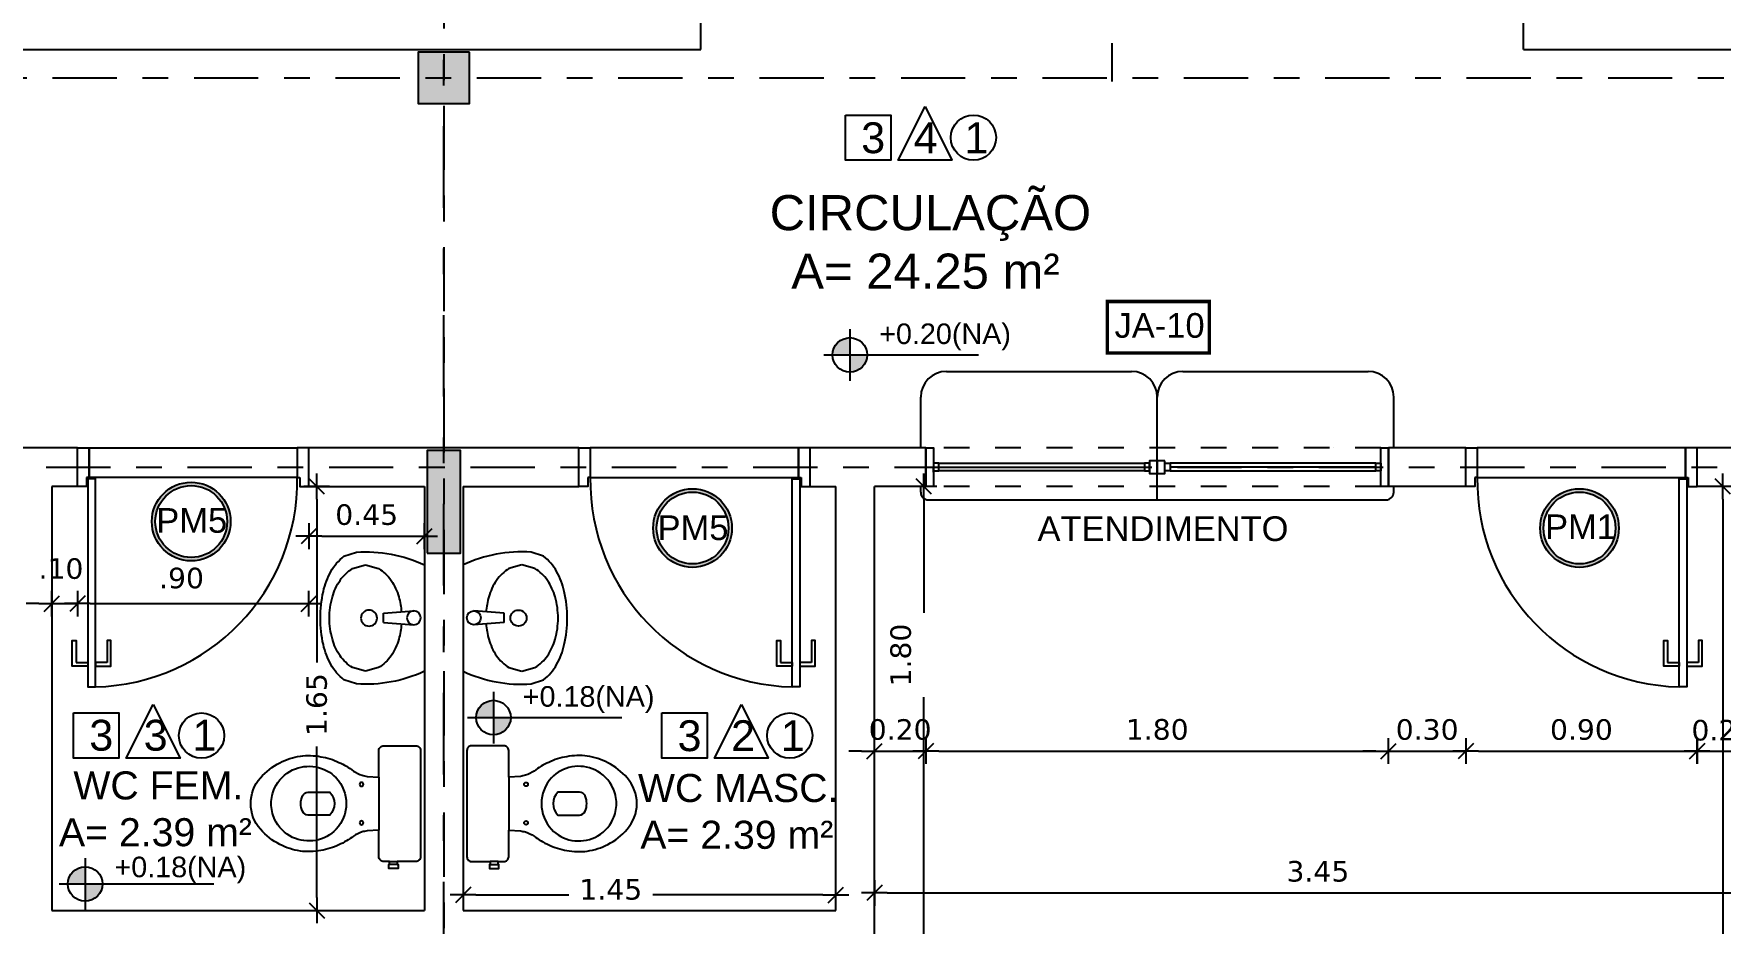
# Model space of a CAD drawing. Extents: x 11 to 195, y 73 to 157.
# Drawn here: x 67.82 to 74.38, y 129.89 to 133.35 of the extents above; entities that cross this region are included whole.
import ezdxf
from ezdxf.enums import TextEntityAlignment as Align

# ---------------------------------------------------------------- set-up
doc = ezdxf.new("R2010")
doc.units = 0
doc.header["$LTSCALE"] = 0.005
doc.header["$PDMODE"] = 3
for name, pattern in [('C5', [60, 50, -5, 0, -5]), ('CONTINU', [0]), ('DASHDOT', [25.4, 12.7, -6.35, 0, -6.35]), ('DASHDOTX2', [2, 1, -0.5, 0, -0.5]), ('HIDDEN2', [0.1875, 0.125, -0.0625])]:
    doc.linetypes.add(name, pattern=pattern)
doc.layers.get('0').update_dxf_attribs({"linetype": 'CONTINUOUS'})
doc.layers.get('DEFPOINTS').update_dxf_attribs({"linetype": 'CONTINUOUS'})
for name, color, linetype in [('01', 1, 'CONTINUOUS'), ('A-CHAMADAS', 1, 'CONTINUOUS'), ('A-COTAS', 1, 'CONTINUOUS'), ('A-JANEL', 3, 'CONTINUOUS'), ('A-PARED', 5, 'CONTINUOUS'), ('A-PARED-PISOS', 2, 'CONTINUOUS'), ('A-PAREDE', 5, 'CONTINUOUS'), ('A-PILAR', 6, 'CONTINUOUS'), ('A-PILAR_EIXO', 5, 'DASHDOT'), ('A-PISOS', 2, 'CONTINUOUS'), ('A-PORTA', 3, 'CONTINUOUS'), ('A-SOLEIRA', 1, 'CONTINUOUS'), ('A-WCCOZ', 7, 'CONTINUOUS'), ('AR-ALV', 5, 'CONTINUOUS'), ('AR-ESQ', 2, 'CONTINUOUS'), ('ARQ-ALV-CORTE', 4, 'CONTINUOUS'), ('ARQ-CTA-1_050', 1, 'CONTINUOUS'), ('ARQ-ESQ-VISTA1', 2, 'CONTINUOUS'), ('ARQ-EXO-1_050', 251, 'C5'), ('ARQ-MOB-VISTA', 1, 'CONTINU'), ('ARQ-SMB-1_050', 1, 'CONTINUOUS'), ('ARQ-SMB-1_100', 1, 'CONTINUOUS'), ('ARQ-TXT-1_050', 2, 'CONTINUOUS'), ('ARQ-TXT-1_075', 2, 'CONTINUOUS'), ('HATCH', 13, 'CONTINUOUS')]:
    doc.layers.add(name, color=color, linetype=linetype)
doc.styles.add('A20', font='arial.ttf', dxfattribs={"height": 0.2})
doc.styles.add('ESC-50-A20', font='arial.ttf', dxfattribs={"height": 0.1})
doc.styles.add('FNDE Texto Cota 0050', font='verdana.ttf', dxfattribs={"height": 0.08})
doc.dimstyles.new('FNDE 1-0050', dxfattribs={"dimscale": 5, "dimtxt": 0.08, "dimasz": 0.01, "dimexe": 0.15, "dimexo": 0.15, "dimgap": 0.01, "dimtad": 1, "dimzin": 1, "dimdsep": 46, "dimtxsty": 'FNDE Texto Cota 0050', "dimblk": 'tic', "dimcen": 0.015, "dimdle": 0.15, "dimse1": 1, "dimse2": 1, "dimclrd": 251, "dimclre": 251, "dimclrt": 256, "dimaunit": 1, "dimadec": 3, "dimazin": 0, "dimtfac": 1, "dimtix": 1, "dimtmove": 2, "dimatfit": 3, "dimfxl": 0.15, "dimtvp": 1, "dimtolj": 1, "dimtzin": 0, "dimarcsym": 0})

# ---------------------------------------------------------------- blocks, each defined once
blk = doc.blocks.new('P-PIA1')
at = {"color": 3}
for p, q in [((-0.0171, -0.1767), (-0.0271, -0.0454)), ((0.0229, -0.1767), (0.0329, -0.0454)), ((-0.0171, -0.1767), (0.0229, -0.1767))]:
    blk.add_line(p, q, dxfattribs=at)
at = {"color": 2}
for p, q in [((0.2322, -0.2537), (0.2164, -0.1975)), ((-0.2278, -0.2537), (-0.212, -0.3099)), ((0.2164, -0.3099), (0.2322, -0.2537))]:
    blk.add_line(p, q, dxfattribs=at)
for points in [[(-0.0231, -0.0987, 0.04979), (-0.0892, -0.1103, 0.08069), (-0.1604, -0.1434, 0.107047), (-0.212, -0.1975), (-0.2278, -0.2537)], [(-0.2828, -0.2931), (-0.2647, -0.347, 0.105935), (-0.1993, -0.4034, 0.069568), (-0.1126, -0.4362, 0.055787), (0.0022, -0.4491, 0.055787), (0.117, -0.4362, 0.069568), (0.2037, -0.4034, 0.105935), (0.2691, -0.347), (0.2872, -0.2931)]]:
    blk.add_lwpolyline(points, format="xyb", dxfattribs=at)
at = {"color": 3}
blk.add_circle((0.0029, -0.0454), 0.03, dxfattribs=at)
at = {"color": 1}
blk.add_circle((0.0022, -0.2388), 0.0347, dxfattribs=at)
at = {"color": 2}
for centre, radius, start, end in [((0.3179, -0.2533), 0.602, 155.02007, 183.78975), ((-0.3135, -0.2533), 0.602, 356.21025, 24.97993), ((0.0022, -0.4357), 0.338, 74.31036, 85.4853), ((0.0274, -0.3461), 0.2449, 55.85748, 74.31036), ((0.0658, -0.2895), 0.1765, 31.41717, 55.85748), ((-0.0614, -0.2179), 0.1765, 211.41717, 235.85748), ((-0.023, -0.1613), 0.2449, 235.85748, 254.31036), ((0.0274, -0.1613), 0.2449, 285.68964, 304.14252), ((0.0658, -0.2179), 0.1765, 304.14252, 328.58283), ((0.0022, -0.0717), 0.338, 254.31036, 270), ((0.0022, -0.0717), 0.338, 270, 285.68964)]:
    blk.add_arc(centre, radius, start, end, dxfattribs=at)
blk = doc.blocks.new('tic')
at = {"color": 251}
for p, q in [((-1, 0), (1, 0)), ((0, -1), (0, 1))]:
    blk.add_line(p, q, dxfattribs=at)
blk.add_line((-0.6, -0.6), (0.6, 0.6))
blk = doc.blocks.new('*D213')
at = {"layer": 'ARQ-CTA-1_050', "color": 251, "lineweight": -2, "transparency": 16777216}
for p, q in [((69.543, 129.9966), (69.904, 129.9966)), ((70.893, 129.9966), (70.2312, 129.9966))]:
    blk.add_line(p, q, dxfattribs=at)
at = {"layer": 'DEFPOINTS', "color": 0, "transparency": 16777216}
for p in [(69.493, 129.9966, -1.8897), (70.943, 129.9966, -1.8897), (70.943, 129.9966)]:
    blk.add_point(p, dxfattribs=at)
at = {"layer": 'ARQ-CTA-1_050', "color": 251, "lineweight": -2, "transparency": 16777216, "xscale": 0.05, "yscale": 0.05, "zscale": 0.05, "rotation": 180}
blk.add_blockref('tic', (69.493, 129.9966), dxfattribs=at)
at = {"layer": 'ARQ-CTA-1_050', "color": 251, "lineweight": -2, "transparency": 16777216, "xscale": 0.05, "yscale": 0.05, "zscale": 0.05}
blk.add_blockref('tic', (70.943, 129.9966), dxfattribs=at)
at = {"layer": 'ARQ-CTA-1_050', "transparency": 16777216, "insert": (70.0676, 130.0178), "char_height": 0.08, "attachment_point": 5, "style": 'FNDE Texto Cota 0050'}
blk.add_mtext('\\A1;1.45', dxfattribs=at)
blk = doc.blocks.new('*D225')
at = {"layer": 'ARQ-CTA-1_050', "color": 251, "lineweight": -2, "transparency": 16777216}
for p, q in [((68.9238, 131.5364), (68.9238, 130.901)), ((68.9238, 129.9864), (68.9238, 130.5738))]:
    blk.add_line(p, q, dxfattribs=at)
at = {"layer": 'DEFPOINTS', "color": 0, "transparency": 16777216}
for p in [(68.7625, 131.5864, -1.8897), (67.5575, 129.9364, -1.8897), (68.9238, 129.9364)]:
    blk.add_point(p, dxfattribs=at)
at = {"layer": 'ARQ-CTA-1_050', "color": 251, "lineweight": -2, "transparency": 16777216, "xscale": 0.05, "yscale": 0.05, "zscale": 0.05}
for p, rotation in [((68.9238, 131.5864), 90), ((68.9238, 129.9364), 270)]:
    blk.add_blockref('tic', p, dxfattribs=dict(at, rotation=rotation))
at = {"layer": 'ARQ-CTA-1_050', "transparency": 16777216, "insert": (68.9238, 130.7374), "char_height": 0.08, "attachment_point": 5, "rotation": 90, "style": 'FNDE Texto Cota 0050'}
blk.add_mtext('\\A1;1.65', dxfattribs=at)
blk = doc.blocks.new('*D226')
at = {"layer": 'ARQ-CTA-1_050', "color": 251, "lineweight": -2, "transparency": 16777216}
blk.add_line((73.443, 130.5564), (74.243, 130.5564), dxfattribs=at)
at = {"layer": 'DEFPOINTS', "color": 0, "transparency": 16777216}
for p in [(73.393, 131.5864, -1.8897), (74.293, 130.9372, -1.8897), (74.293, 130.5564)]:
    blk.add_point(p, dxfattribs=at)
at = {"layer": 'ARQ-CTA-1_050', "color": 251, "lineweight": -2, "transparency": 16777216, "xscale": 0.05, "yscale": 0.05, "zscale": 0.05, "rotation": 180}
blk.add_blockref('tic', (73.393, 130.5564), dxfattribs=at)
at = {"layer": 'ARQ-CTA-1_050', "color": 251, "lineweight": -2, "transparency": 16777216, "xscale": 0.05, "yscale": 0.05, "zscale": 0.05}
blk.add_blockref('tic', (74.293, 130.5564), dxfattribs=at)
at = {"layer": 'ARQ-CTA-1_050', "transparency": 16777216, "insert": (73.843, 130.6397), "char_height": 0.08, "attachment_point": 5, "style": 'FNDE Texto Cota 0050'}
blk.add_mtext('\\A1;0.90', dxfattribs=at)
blk = doc.blocks.new('*D227')
at = {"layer": 'ARQ-CTA-1_050', "color": 251, "lineweight": -2, "transparency": 16777216}
blk.add_line((74.343, 130.5564), (74.493, 130.5564), dxfattribs=at)
at = {"layer": 'DEFPOINTS', "color": 0, "transparency": 16777216}
for p in [(74.293, 130.9372, -1.8897), (74.543, 130.7872, -1.8897), (74.543, 130.5564)]:
    blk.add_point(p, dxfattribs=at)
at = {"layer": 'ARQ-CTA-1_050', "color": 251, "lineweight": -2, "transparency": 16777216, "xscale": 0.05, "yscale": 0.05, "zscale": 0.05, "rotation": 180}
blk.add_blockref('tic', (74.293, 130.5564), dxfattribs=at)
at = {"layer": 'ARQ-CTA-1_050', "color": 251, "lineweight": -2, "transparency": 16777216, "xscale": 0.05, "yscale": 0.05, "zscale": 0.05}
blk.add_blockref('tic', (74.543, 130.5564), dxfattribs=at)
at = {"layer": 'ARQ-CTA-1_050', "transparency": 16777216, "insert": (74.3933, 130.637), "char_height": 0.08, "attachment_point": 5, "style": 'FNDE Texto Cota 0050'}
blk.add_mtext('\\A1;0.25', dxfattribs=at)
blk = doc.blocks.new('*D228')
at = {"layer": 'ARQ-CTA-1_050', "color": 251, "lineweight": -2, "transparency": 16777216}
blk.add_line((71.143, 130.0047), (74.493, 130.0047), dxfattribs=at)
at = {"layer": 'DEFPOINTS', "color": 0, "transparency": 16777216}
for p in [(71.093, 130.0372, -1.8897), (74.543, 130.0372, -1.8897), (74.543, 130.0047)]:
    blk.add_point(p, dxfattribs=at)
at = {"layer": 'ARQ-CTA-1_050', "color": 251, "lineweight": -2, "transparency": 16777216, "xscale": 0.05, "yscale": 0.05, "zscale": 0.05, "rotation": 180}
blk.add_blockref('tic', (71.093, 130.0047), dxfattribs=at)
at = {"layer": 'ARQ-CTA-1_050', "color": 251, "lineweight": -2, "transparency": 16777216, "xscale": 0.05, "yscale": 0.05, "zscale": 0.05}
blk.add_blockref('tic', (74.543, 130.0047), dxfattribs=at)
at = {"layer": 'ARQ-CTA-1_050', "transparency": 16777216, "insert": (72.818, 130.088), "char_height": 0.08, "attachment_point": 5, "style": 'FNDE Texto Cota 0050'}
blk.add_mtext('\\A1;3.45', dxfattribs=at)
blk = doc.blocks.new('*D229')
at = {"layer": 'ARQ-CTA-1_050', "color": 251, "lineweight": -2, "transparency": 16777216}
for p, q in [((71.2854, 131.5364), (71.2854, 131.0941)), ((71.2854, 129.8364), (71.2854, 130.7664))]:
    blk.add_line(p, q, dxfattribs=at)
at = {"layer": 'DEFPOINTS', "color": 0, "transparency": 16777216}
for p in [(71.0304, 131.5864, -1.8897), (71.0304, 129.7864, -1.8897), (71.2854, 129.7864)]:
    blk.add_point(p, dxfattribs=at)
at = {"layer": 'ARQ-CTA-1_050', "color": 251, "lineweight": -2, "transparency": 16777216, "xscale": 0.05, "yscale": 0.05, "zscale": 0.05}
for p, rotation in [((71.2854, 131.5864), 90), ((71.2854, 129.7864), 270)]:
    blk.add_blockref('tic', p, dxfattribs=dict(at, rotation=rotation))
at = {"layer": 'ARQ-CTA-1_050', "transparency": 16777216, "insert": (71.1957, 130.9302), "char_height": 0.08, "attachment_point": 5, "rotation": 90, "style": 'FNDE Texto Cota 0050'}
blk.add_mtext('\\A1;1.80', dxfattribs=at)
blk = doc.blocks.new('*D230')
at = {"layer": 'ARQ-CTA-1_050', "color": 251, "lineweight": -2, "transparency": 16777216}
blk.add_line((74.3933, 131.5364), (74.3933, 127.1864), dxfattribs=at)
at = {"layer": 'DEFPOINTS', "color": 0, "transparency": 16777216}
for p in [(74.543, 131.5864, -1.8897), (74.3933, 127.1364), (74.543, 127.1364, -1.8897)]:
    blk.add_point(p, dxfattribs=at)
at = {"layer": 'ARQ-CTA-1_050', "color": 251, "lineweight": -2, "transparency": 16777216, "xscale": 0.05, "yscale": 0.05, "zscale": 0.05}
for p, rotation in [((74.3933, 131.5864), 90), ((74.3933, 127.1364), 270)]:
    blk.add_blockref('tic', p, dxfattribs=dict(at, rotation=rotation))
at = {"layer": 'ARQ-CTA-1_050', "transparency": 16777216, "insert": (74.3116, 129.3614), "char_height": 0.08, "attachment_point": 5, "rotation": 90, "style": 'FNDE Texto Cota 0050'}
blk.add_mtext('\\A1;4.45', dxfattribs=at)
blk = doc.blocks.new('FNDE-Nível Planta-1_050')
at = {"linetype": 'Continuous', "ltscale": 0.5}
h = blk.add_hatch(color=251, dxfattribs=at)
h.paths.add_polyline_path([(135.6984, 5.8271), (135.6984, 5.8943, 0.414214), (135.6312, 5.8271)])
h.paths.add_polyline_path([(135.6984, 5.8271), (135.6984, 5.7599, 0.414214), (135.7656, 5.8271)])
at = {"color": 251}
for p, q in [((135.6984, 5.9279), (135.6984, 5.7263)), ((135.5976, 5.8271), (135.7656, 5.8271)), ((135.7656, 5.8271), (136.1984, 5.8271))]:
    blk.add_line(p, q, dxfattribs=at)
blk.add_circle((135.6984, 5.8271), 0.0672, dxfattribs=at)
blk = doc.blocks.new('*D246')
at = {"layer": 'ARQ-CTA-1_050', "color": 251, "lineweight": -2, "transparency": 16777216}
for p, q in [((67.843, 131.1302), (67.793, 131.1302)), ((67.893, 131.1302), (67.993, 131.1302)), ((68.043, 131.1302), (68.093, 131.1302))]:
    blk.add_line(p, q, dxfattribs=at)
at = {"layer": 'DEFPOINTS', "color": 0, "transparency": 16777216}
for p in [(67.893, 131.5864, -1.8897), (67.993, 131.5864, -1.8897), (67.993, 131.1302)]:
    blk.add_point(p, dxfattribs=at)
at = {"layer": 'ARQ-CTA-1_050', "color": 251, "lineweight": -2, "transparency": 16777216, "xscale": 0.05, "yscale": 0.05, "zscale": 0.05}
blk.add_blockref('tic', (67.893, 131.1302), dxfattribs=at)
at = {"layer": 'ARQ-CTA-1_050', "color": 251, "lineweight": -2, "transparency": 16777216, "xscale": 0.05, "yscale": 0.05, "zscale": 0.05, "rotation": 180}
blk.add_blockref('tic', (67.993, 131.1302), dxfattribs=at)
at = {"layer": 'ARQ-CTA-1_050', "transparency": 16777216, "insert": (67.929, 131.266), "char_height": 0.08, "attachment_point": 5, "style": 'FNDE Texto Cota 0050'}
blk.add_mtext('\\A1;.10', dxfattribs=at)
blk = doc.blocks.new('*D247')
at = {"layer": 'ARQ-CTA-1_050', "color": 251, "lineweight": -2, "transparency": 16777216}
blk.add_line((68.043, 131.1302), (68.843, 131.1302), dxfattribs=at)
at = {"layer": 'DEFPOINTS', "color": 0, "transparency": 16777216}
for p in [(67.993, 131.5864, -1.8897), (68.893, 131.5864, -1.8897), (68.893, 131.1302)]:
    blk.add_point(p, dxfattribs=at)
at = {"layer": 'ARQ-CTA-1_050', "color": 251, "lineweight": -2, "transparency": 16777216, "xscale": 0.05, "yscale": 0.05, "zscale": 0.05, "rotation": 180}
blk.add_blockref('tic', (67.993, 131.1302), dxfattribs=at)
at = {"layer": 'ARQ-CTA-1_050', "color": 251, "lineweight": -2, "transparency": 16777216, "xscale": 0.05, "yscale": 0.05, "zscale": 0.05}
blk.add_blockref('tic', (68.893, 131.1302), dxfattribs=at)
at = {"layer": 'ARQ-CTA-1_050', "transparency": 16777216, "insert": (68.3978, 131.2292), "char_height": 0.08, "attachment_point": 5, "style": 'FNDE Texto Cota 0050'}
blk.add_mtext('\\A1;.90', dxfattribs=at)
blk = doc.blocks.new('*D248')
at = {"layer": 'ARQ-CTA-1_050', "color": 251, "lineweight": -2, "transparency": 16777216}
blk.add_line((68.943, 131.3927), (69.293, 131.3927), dxfattribs=at)
at = {"layer": 'DEFPOINTS', "color": 0, "transparency": 16777216}
for p in [(68.893, 131.5864, -1.8897), (69.343, 131.5864, -1.8897), (69.343, 131.3927)]:
    blk.add_point(p, dxfattribs=at)
at = {"layer": 'ARQ-CTA-1_050', "color": 251, "lineweight": -2, "transparency": 16777216, "xscale": 0.05, "yscale": 0.05, "zscale": 0.05, "rotation": 180}
blk.add_blockref('tic', (68.893, 131.3927), dxfattribs=at)
at = {"layer": 'ARQ-CTA-1_050', "color": 251, "lineweight": -2, "transparency": 16777216, "xscale": 0.05, "yscale": 0.05, "zscale": 0.05}
blk.add_blockref('tic', (69.343, 131.3927), dxfattribs=at)
at = {"layer": 'ARQ-CTA-1_050', "transparency": 16777216, "insert": (69.118, 131.476), "char_height": 0.08, "attachment_point": 5, "style": 'FNDE Texto Cota 0050'}
blk.add_mtext('\\A1;0.45', dxfattribs=at)
blk = doc.blocks.new('A$C739A738C')
at = {"color": 1}
for points in [[(0.2525, 0, 0.182004), (0.3525, 0.038, 0.098298), (0.4115, 0.113, 0.085166), (0.437, 0.193, 0.08648), (0.435, 0.273, 0.067868), (0.413, 0.343, 0.06199), (0.379, 0.4, -0.060779), (0.363, 0.433, -0.023796), (0.3585, 0.453), (0.3553, 0.4985), (0.4595, 0.4985, 0.424217), (0.4775, 0.5175), (0.4775, 0.54), (0.4775, 0.57), (0.4775, 0.643, 0.418036), (0.4595, 0.661), (0.2525, 0.661), (0.0455, 0.661, 0.418036), (0.0275, 0.643), (0.0275, 0.57), (0.016, 0.57), (0.016, 0.573), (0, 0.573), (0, 0.555), (0, 0.537), (0.016, 0.537), (0.016, 0.54), (0.0275, 0.54), (0.0275, 0.5175, 0.424217), (0.0455, 0.4985), (0.1497, 0.4985), (0.1465, 0.453, -0.023796), (0.142, 0.433, -0.060779), (0.126, 0.4, 0.06199), (0.092, 0.343, 0.067868), (0.07, 0.273, 0.08648), (0.068, 0.193, 0.085166), (0.0935, 0.113, 0.098298), (0.1525, 0.038, 0.182004)], [(0.2825, 0.201, 0.276984), (0.297, 0.223), (0.297, 0.308, 0.393258), (0.208, 0.308), (0.208, 0.223, 0.276984), (0.2225, 0.201, 0.2)]]:
    blk.add_lwpolyline(points, format="xyb", close=True, dxfattribs=at)
for points in [[(0.016, 0.57), (0.016, 0.54)], [(0.0275, 0.54), (0.0275, 0.57)], [(0.3553, 0.4985), (0.2525, 0.4985), (0.1497, 0.4985)]]:
    blk.add_lwpolyline(points, dxfattribs=at)
for centre in [(0.1775, 0.431), (0.3275, 0.431)]:
    blk.add_circle(centre, 0.0075, dxfattribs=at)
for centre, radius, start, end in [((0.2494, 0.2281), 0.1421, 132.98568, 169.89508), ((0.2535, 0.2227), 0.1488, 90.3748, 132.73324), ((0.2515, 0.2227), 0.1488, 47.26676, 89.6252), ((0.2556, 0.2281), 0.1421, 10.10492, 47.01432), ((0.2624, 0.2268), 0.1551, 170.27882, 204.28452), ((0.2426, 0.2268), 0.1551, 335.71548, 9.72118), ((0.2558, 0.2287), 0.1499, 205.98563, 244.82707), ((0.2492, 0.2287), 0.1499, 295.17293, 334.01437), ((0.2543, 0.2299), 0.1504, 245.53241, 269.30972), ((0.2507, 0.2299), 0.1504, 270.69028, 294.46759)]:
    blk.add_arc(centre, radius, start, end, dxfattribs=at)
blk = doc.blocks.new('*D262')
at = {"layer": 'ARQ-CTA-1_050', "color": 251, "lineweight": -2, "transparency": 16777216}
for p, q in [((71.043, 130.5564), (70.993, 130.5564)), ((71.093, 130.5564), (71.293, 130.5564)), ((71.343, 130.5564), (71.393, 130.5564))]:
    blk.add_line(p, q, dxfattribs=at)
at = {"layer": 'DEFPOINTS', "color": 0, "transparency": 16777216}
for p in [(71.093, 131.5864, -1.8897), (71.293, 131.5864, -1.8897), (71.293, 130.5564)]:
    blk.add_point(p, dxfattribs=at)
at = {"layer": 'ARQ-CTA-1_050', "color": 251, "lineweight": -2, "transparency": 16777216, "xscale": 0.05, "yscale": 0.05, "zscale": 0.05}
blk.add_blockref('tic', (71.093, 130.5564), dxfattribs=at)
at = {"layer": 'ARQ-CTA-1_050', "color": 251, "lineweight": -2, "transparency": 16777216, "xscale": 0.05, "yscale": 0.05, "zscale": 0.05, "rotation": 180}
blk.add_blockref('tic', (71.293, 130.5564), dxfattribs=at)
at = {"layer": 'ARQ-CTA-1_050', "transparency": 16777216, "insert": (71.193, 130.6398), "char_height": 0.08, "attachment_point": 5, "style": 'FNDE Texto Cota 0050'}
blk.add_mtext('\\A1;0.20', dxfattribs=at)
blk = doc.blocks.new('*D263')
at = {"layer": 'ARQ-CTA-1_050', "color": 251, "lineweight": -2, "transparency": 16777216}
blk.add_line((71.343, 130.5564), (73.043, 130.5564), dxfattribs=at)
at = {"layer": 'DEFPOINTS', "color": 0, "transparency": 16777216}
for p in [(71.293, 131.5864, -1.8897), (73.093, 131.5864, -1.8897), (73.093, 130.5564)]:
    blk.add_point(p, dxfattribs=at)
at = {"layer": 'ARQ-CTA-1_050', "color": 251, "lineweight": -2, "transparency": 16777216, "xscale": 0.05, "yscale": 0.05, "zscale": 0.05, "rotation": 180}
blk.add_blockref('tic', (71.293, 130.5564), dxfattribs=at)
at = {"layer": 'ARQ-CTA-1_050', "color": 251, "lineweight": -2, "transparency": 16777216, "xscale": 0.05, "yscale": 0.05, "zscale": 0.05}
blk.add_blockref('tic', (73.093, 130.5564), dxfattribs=at)
at = {"layer": 'ARQ-CTA-1_050', "transparency": 16777216, "insert": (72.193, 130.6401), "char_height": 0.08, "attachment_point": 5, "style": 'FNDE Texto Cota 0050'}
blk.add_mtext('\\A1;1.80', dxfattribs=at)
blk = doc.blocks.new('*D264')
at = {"layer": 'ARQ-CTA-1_050', "color": 251, "lineweight": -2, "transparency": 16777216}
for p, q in [((73.043, 130.5564), (72.993, 130.5564)), ((73.093, 130.5564), (73.393, 130.5564)), ((73.443, 130.5564), (73.493, 130.5564))]:
    blk.add_line(p, q, dxfattribs=at)
at = {"layer": 'DEFPOINTS', "color": 0, "transparency": 16777216}
for p in [(73.093, 131.5864, -1.8897), (73.393, 131.5864, -1.8897), (73.393, 130.5564)]:
    blk.add_point(p, dxfattribs=at)
at = {"layer": 'ARQ-CTA-1_050', "color": 251, "lineweight": -2, "transparency": 16777216, "xscale": 0.05, "yscale": 0.05, "zscale": 0.05}
blk.add_blockref('tic', (73.093, 130.5564), dxfattribs=at)
at = {"layer": 'ARQ-CTA-1_050', "color": 251, "lineweight": -2, "transparency": 16777216, "xscale": 0.05, "yscale": 0.05, "zscale": 0.05, "rotation": 180}
blk.add_blockref('tic', (73.393, 130.5564), dxfattribs=at)
at = {"layer": 'ARQ-CTA-1_050', "transparency": 16777216, "insert": (73.243, 130.6398), "char_height": 0.08, "attachment_point": 5, "style": 'FNDE Texto Cota 0050'}
blk.add_mtext('\\A1;0.30', dxfattribs=at)

msp = doc.modelspace()

# ---------------------------------------------------------------- hatches: boundary and pattern name
at = {"layer": 'A-COTAS'}
h = msp.add_hatch(color=256, dxfattribs=at)
h.set_gradient(color1=(173, 173, 173), color2=(173, 173, 173))
h.paths.add_polyline_path([(79.883, 127.3964), (79.808, 127.3964), (79.733, 127.3964), (79.733, 127.1964), (79.733, 126.9964), (79.808, 126.9964), (79.883, 126.9964), (79.883, 127.1964)])
h.paths.add_polyline_path([(79.883, 131.7264), (79.818, 131.7264), (79.753, 131.7264), (79.753, 131.5264), (79.753, 131.3264), (79.818, 131.3264), (79.883, 131.3264), (79.883, 131.5264)])
h.paths.add_polyline_path([(74.683, 131.7264), (74.618, 131.7264), (74.553, 131.7264), (74.553, 131.5264), (74.553, 131.3264), (74.618, 131.3264), (74.683, 131.3264), (74.683, 131.5264)])
h.paths.add_polyline_path([(74.683, 127.3964), (74.618, 127.3964), (74.553, 127.3964), (74.553, 127.1964), (74.553, 126.9964), (74.618, 126.9964), (74.683, 126.9964), (74.683, 127.1964)])
h.paths.add_polyline_path([(69.353, 131.3264), (69.418, 131.3264), (69.483, 131.3264), (69.483, 131.5264), (69.483, 131.7264), (69.418, 131.7264), (69.353, 131.7264), (69.353, 131.5264)])
h.paths.add_polyline_path([(79.883, 133.2764), (79.783, 133.2764), (79.683, 133.2764), (79.683, 133.1864), (79.683, 133.0764), (79.783, 133.0764), (79.883, 133.0764), (79.883, 133.1864)])
h.paths.add_polyline_path([(74.718, 133.2764), (74.618, 133.2764), (74.518, 133.2764), (74.518, 133.1864), (74.518, 133.0764), (74.618, 133.0764), (74.718, 133.0764), (74.718, 133.1864)])
h.paths.add_polyline_path([(69.518, 133.2764), (69.418, 133.2764), (69.318, 133.2764), (69.318, 133.1864), (69.318, 133.0764), (69.418, 133.0764), (69.518, 133.0764), (69.518, 133.1864)])
h.paths.add_polyline_path([(69.483, 127.3964), (69.418, 127.3964), (69.353, 127.3964), (69.353, 127.1964), (69.353, 126.9964), (69.418, 126.9964), (69.483, 126.9964), (69.483, 127.1964)])
h.paths.add_polyline_path([(64.153, 133.0764), (64.253, 133.0764), (64.353, 133.0764), (64.353, 133.1864), (64.353, 133.2764), (64.253, 133.2764), (64.153, 133.2764), (64.153, 133.1864)])
h.paths.add_polyline_path([(64.153, 131.3264), (64.218, 131.3264), (64.283, 131.3264), (64.283, 131.5264), (64.283, 131.7264), (64.218, 131.7264), (64.153, 131.7264), (64.153, 131.5264)])
h.paths.add_polyline_path([(64.153, 126.9964), (64.218, 126.9964), (64.283, 126.9964), (64.283, 127.1964), (64.283, 127.3964), (64.218, 127.3964), (64.153, 127.3964), (64.153, 127.1964)])
at = {"layer": 'ARQ-SMB-1_100'}
h = msp.add_hatch(color=252, dxfattribs=at)
edge = h.paths.add_edge_path()
edge.add_arc((68.4356, 131.4496), 0.1531, 0, 360)
edge = h.paths.add_edge_path(flags=17)
edge.add_arc((68.4356, 131.4496), 0.1397, 0, 360)
h = msp.add_hatch(color=252, dxfattribs=at)
edge = h.paths.add_edge_path()
edge.add_arc((70.3856, 131.4244), 0.1531, 0, 360)
edge = h.paths.add_edge_path(flags=17)
edge.add_arc((70.3856, 131.4244), 0.1397, 0, 360)
h = msp.add_hatch(color=252, dxfattribs=at)
edge = h.paths.add_edge_path()
edge.add_arc((73.8356, 131.4244), 0.1531, 0, 360)
edge = h.paths.add_edge_path(flags=17)
edge.add_arc((73.8356, 131.4244), 0.1397, 0, 360)

# ---------------------------------------------------------------- linework, layer by layer
at = {"layer": '01'}
for p, q in [((72.293, 132.0341, -1.8897), (73.013, 132.0341, -1.8897)), ((73.113, 131.7341, -1.8897), (73.113, 131.9341, -1.8897)), ((72.193, 131.5341, -1.8897), (73.083, 131.5341, -1.8897)), ((73.113, 131.5641, -1.8897), (73.113, 131.5841, -1.8897))]:
    msp.add_line(p, q, dxfattribs=at)
at = {"layer": '01', "elevation": -1.8897}
for points in [[(71.343, 131.6764), (72.143, 131.6764)], [(73.043, 131.6764), (72.243, 131.6764)], [(72.143, 131.6464), (71.343, 131.6464)], [(72.243, 131.6464), (73.043, 131.6464)]]:
    msp.add_lwpolyline(points, dxfattribs=at)
at = {"layer": '01'}
for centre, radius, start, end in [((72.293, 131.9341, -1.8897), 0.1, 90, 180), ((73.013, 131.9341, -1.8897), 0.1, 360, 90), ((73.083, 131.5641, -1.8897), 0.03, 270, 0)]:
    msp.add_arc(centre, radius, start, end, dxfattribs=at)
at = {"layer": 'A-CHAMADAS', "linetype": 'DASHDOTX2', "ltscale": 30}
msp.add_line((72.018, 133.1614, -1.8897), (72.018, 137.2229, -1.8897), dxfattribs=at)
at = {"layer": 'A-JANEL'}
msp.add_line((73.093, 131.7364, -1.8897), (73.093, 131.5864, -1.8897), dxfattribs=at)
msp.add_line((73.093, 131.7364, -1.8897), (73.093, 131.5864, -1.8897), dxfattribs=at)
at = {"layer": 'A-PARED'}
for p, q in [((67.993, 131.7364, -1.8897), (67.143, 131.7364, -1.8897)), ((67.993, 131.5864, -1.8897), (67.993, 131.7364, -1.8897)), ((67.993, 131.5864, -1.8897), (67.993, 131.7364, -1.8897)), ((69.943, 131.7364, -1.8897), (68.893, 131.7364, -1.8897)), ((68.893, 131.5864, -1.8897), (68.893, 131.7364, -1.8897)), ((68.893, 131.5864, -1.8897), (68.893, 131.7364, -1.8897)), ((69.943, 131.5864, -1.8897), (69.943, 131.7364, -1.8897)), ((69.943, 131.5864, -1.8897), (69.943, 131.7364, -1.8897)), ((71.293, 131.7364, -1.8897), (70.843, 131.7364, -1.8897)), ((70.843, 131.5864, -1.8897), (70.843, 131.7364, -1.8897)), ((70.843, 131.5864, -1.8897), (70.843, 131.7364, -1.8897)), ((71.293, 131.5864, -1.8897), (71.293, 131.7364, -1.8897)), ((73.393, 131.7364, -1.8897), (73.093, 131.7364, -1.8897)), ((73.393, 131.5864, -1.8897), (73.393, 131.7364, -1.8897)), ((73.393, 131.5864, -1.8897), (73.393, 131.7364, -1.8897)), ((74.618, 131.7364, -1.8897), (74.293, 131.7364, -1.8897)), ((74.293, 131.5864, -1.8897), (74.293, 131.7364, -1.8897)), ((74.293, 131.5864, -1.8897), (74.293, 131.7364, -1.8897)), ((67.893, 131.5864, -1.8897), (67.893, 129.9364, -1.8897)), ((67.993, 131.5864, -1.8897), (67.893, 131.5864, -1.8897)), ((68.893, 131.5864, -1.8897), (69.343, 131.5864, -1.8897)), ((69.343, 131.5864, -1.8897), (69.343, 129.9364, -1.8897)), ((69.343, 131.5864, -1.8897), (69.343, 131.3713, -1.8897)), ((69.493, 131.5864, -1.8897), (69.493, 129.9364, -1.8897)), ((69.493, 131.5864, -1.8897), (69.493, 131.3713, -1.8897)), ((69.493, 131.5864, -1.8897), (69.943, 131.5864, -1.8897)), ((70.843, 131.5864, -1.8897), (70.943, 131.5864, -1.8897)), ((70.943, 129.9364, -1.8897), (70.943, 131.5864, -1.8897)), ((71.093, 129.7864, -1.8897), (71.093, 131.5864, -1.8897)), ((71.293, 131.5864, -1.8897), (71.093, 131.5864, -1.8897)), ((71.093, 131.3713, -1.8897), (71.093, 131.5864, -1.8897)), ((73.393, 131.5864, -1.8897), (73.093, 131.5864, -1.8897)), ((74.543, 131.5864, -1.8897), (74.293, 131.5864, -1.8897)), ((67.893, 129.9364, -1.8897), (69.343, 129.9364, -1.8897)), ((69.493, 129.9364, -1.8897), (70.943, 129.9364, -1.8897))]:
    msp.add_line(p, q, dxfattribs=at)
at = {"layer": 'A-PARED-PISOS'}
for p, q in [((64.143, 133.2864, -1.8897), (70.418, 133.2864, -1.8897)), ((73.618, 133.2864, -1.8897), (79.893, 133.2864, -1.8897))]:
    msp.add_line(p, q, dxfattribs=at)
at = {"layer": 'A-PAREDE'}
for p, q in [((71.293, 131.7364, -1.8897), (71.293, 131.5864, -1.8897)), ((71.293, 131.7364, -1.8897), (71.293, 131.5864, -1.8897)), ((73.093, 131.7364, -1.8897), (73.093, 131.5864, -1.8897)), ((73.093, 131.7364, -1.8897), (73.093, 131.5864, -1.8897))]:
    msp.add_line(p, q, dxfattribs=at)
at = {"layer": 'A-PILAR', "elevation": -1.8897}
for points in [[(69.518, 133.2764), (69.418, 133.2764), (69.318, 133.2764), (69.318, 133.1764), (69.318, 133.0764), (69.418, 133.0764), (69.518, 133.0764), (69.518, 133.1764), (69.518, 133.2764)], [(69.353, 131.3264), (69.418, 131.3264), (69.483, 131.3264), (69.483, 131.5264), (69.483, 131.7264), (69.418, 131.7264), (69.353, 131.7264), (69.353, 131.5264), (69.353, 131.3264)]]:
    msp.add_lwpolyline(points, close=True, dxfattribs=at)
at = {"layer": 'A-PILAR_EIXO', "color": 8, "ltscale": 5}
msp.add_line((69.418, 126.7906, -1.8897), (69.418, 133.333, -1.8897), dxfattribs=at)
at = {"layer": 'A-PISOS'}
for p, q in [((70.418, 133.2864, -1.8897), (70.418, 137.2229, -1.8897)), ((73.618, 133.2864, -1.8897), (73.618, 137.2229, -1.8897))]:
    msp.add_line(p, q, dxfattribs=at)
at = {"layer": 'A-PORTA', "color": 2}
for p, q in [((68.038, 131.7364, -1.8897), (68.038, 131.6214, -1.8897)), ((70.798, 131.7364, -1.8897), (70.798, 131.6214, -1.8897)), ((74.248, 131.7364, -1.8897), (74.248, 131.6214, -1.8897))]:
    msp.add_line(p, q, dxfattribs=at)
at = {"layer": 'A-PORTA', "color": 2, "elevation": -1.8897}
for points in [[(68.028, 131.6214), (68.028, 131.5864), (67.993, 131.5864), (67.993, 131.7364), (68.038, 131.7364), (68.038, 131.6214)], [(68.858, 131.6214), (68.858, 131.5864), (68.893, 131.5864), (68.893, 131.7364), (68.848, 131.7364), (68.848, 131.6214)], [(69.978, 131.6214), (69.978, 131.5864), (69.943, 131.5864), (69.943, 131.7364), (69.988, 131.7364), (69.988, 131.6214)], [(70.808, 131.6214), (70.808, 131.5864), (70.843, 131.5864), (70.843, 131.7364), (70.798, 131.7364), (70.798, 131.6214)], [(73.428, 131.6214), (73.428, 131.5864), (73.393, 131.5864), (73.393, 131.7364), (73.438, 131.7364), (73.438, 131.6214)], [(74.258, 131.6214), (74.258, 131.5864), (74.293, 131.5864), (74.293, 131.7364), (74.248, 131.7364), (74.248, 131.6214)], [(68.033, 131.6164), (68.033, 130.8064), (68.063, 130.8064), (68.063, 131.6164)], [(70.803, 131.6164), (70.803, 130.8064), (70.773, 130.8064), (70.773, 131.6164)], [(74.253, 131.6164), (74.253, 130.8064), (74.223, 130.8064), (74.223, 131.6164)]]:
    msp.add_lwpolyline(points, close=True, dxfattribs=at)
at = {"layer": 'A-PORTA', "color": 1, "elevation": -1.8897}
for points in [[(67.988, 130.9014), (68.033, 130.9014), (68.033, 130.8864), (67.973, 130.8864), (67.973, 130.9864), (67.988, 130.9864)], [(68.108, 130.9014), (68.063, 130.9014), (68.063, 130.8864), (68.123, 130.8864), (68.123, 130.9864), (68.108, 130.9864)], [(70.728, 130.9014), (70.773, 130.9014), (70.773, 130.8864), (70.713, 130.8864), (70.713, 130.9864), (70.728, 130.9864)], [(70.848, 130.9014), (70.803, 130.9014), (70.803, 130.8864), (70.863, 130.8864), (70.863, 130.9864), (70.848, 130.9864)], [(74.178, 130.9014), (74.223, 130.9014), (74.223, 130.8864), (74.163, 130.8864), (74.163, 130.9864), (74.178, 130.9864)], [(74.298, 130.9014), (74.253, 130.9014), (74.253, 130.8864), (74.313, 130.8864), (74.313, 130.9864), (74.298, 130.9864)]]:
    msp.add_lwpolyline(points, close=True, dxfattribs=at)
at = {"layer": 'A-PORTA', "color": 1}
for centre, start, end in [((68.0444, 131.6099, -1.8697), 271.32675, 0.82159), ((70.7916, 131.6099, -1.8697), 179.17841, 268.67325), ((74.2416, 131.6099, -1.8697), 179.17841, 268.67325)]:
    msp.add_arc(centre, 0.8037, start, end, dxfattribs=at)
at = {"layer": 'A-SOLEIRA'}
for p, q in [((71.2278, 131.7364, -1.8897), (71.2278, 131.7364, -1.8897)), ((72.8778, 131.7364, -1.8897), (72.8778, 131.7364, -1.8897))]:
    msp.add_line(p, q, dxfattribs=at)
at = {"layer": 'A-SOLEIRA', "elevation": -1.8897}
for points in [[(68.038, 131.6214), (68.038, 131.7364), (68.848, 131.7364), (68.848, 131.6214)], [(70.798, 131.6214), (70.798, 131.7364), (69.988, 131.7364), (69.988, 131.6214)], [(74.248, 131.6214), (74.248, 131.7364), (73.438, 131.7364), (73.438, 131.6214)]]:
    msp.add_lwpolyline(points, close=True, dxfattribs=at)
at = {"layer": 'AR-ALV'}
for p, q in [((71.293, 131.5864, -1.8897), (71.293, 131.7364, -1.8897)), ((73.093, 131.5864, -1.8897), (73.093, 131.7364, -1.8897))]:
    msp.add_line(p, q, dxfattribs=at)
at = {"layer": 'AR-ALV', "elevation": -1.8897}
msp.add_lwpolyline([(73.093, 131.7364), (73.093, 131.5864)], close=True, dxfattribs=at)
at = {"layer": 'AR-ESQ', "elevation": -1.8897}
for points in [[(71.323, 131.5864), (71.293, 131.5864), (71.293, 131.7364), (71.323, 131.7364)], [(73.093, 131.5864), (73.063, 131.5864), (73.063, 131.7364), (73.093, 131.7364)]]:
    msp.add_lwpolyline(points, close=True, dxfattribs=at)
for points in [[(71.323, 131.6416), (71.323, 131.6416), (71.323, 131.6614)], [(71.343, 131.6614), (72.143, 131.6614)], [(73.043, 131.6614), (72.243, 131.6614)]]:
    msp.add_lwpolyline(points, dxfattribs=at)
at = {"layer": 'ARQ-ALV-CORTE'}
for p, q in [((71.293, 131.7364, -1.8897), (71.293, 131.5864, -1.8897)), ((71.293, 131.5864, -1.8897), (71.293, 131.7364, -1.8897)), ((73.063, 131.5864, -1.8897), (73.063, 131.7364, -1.8897)), ((73.063, 131.5864, -1.8897), (73.063, 131.7364, -1.8897))]:
    msp.add_line(p, q, dxfattribs=at)
at = {"layer": 'ARQ-ALV-CORTE', "elevation": -1.8897}
msp.add_lwpolyline([(71.293, 131.7364), (71.293, 131.5864)], dxfattribs=at)
at = {"layer": 'ARQ-ESQ-VISTA1', "color": 2}
for p, q in [((71.373, 132.0341, -1.8897), (72.093, 132.0341, -1.8897)), ((71.273, 131.7341, -1.8897), (71.273, 131.9341, -1.8897)), ((72.193, 131.6765, -1.8897), (72.193, 131.9364, -1.8897)), ((72.193, 131.6742, -1.8897), (72.193, 131.9341, -1.8897)), ((72.193, 131.5341, -1.8897), (72.193, 131.6364, -1.8897)), ((71.273, 131.5641, -1.8897), (71.273, 131.5841, -1.8897)), ((71.303, 131.5341, -1.8897), (72.193, 131.5341, -1.8897))]:
    msp.add_line(p, q, dxfattribs=at)
at = {"layer": 'ARQ-ESQ-VISTA1', "color": 2, "elevation": -1.8897}
for points in [[(71.343, 131.6764), (71.323, 131.6764), (71.323, 131.6464), (71.343, 131.6464)], [(72.163, 131.6764), (72.143, 131.6764), (72.143, 131.6464), (72.163, 131.6464)], [(72.193, 131.6864), (72.163, 131.6864), (72.163, 131.6364), (72.193, 131.6364)], [(72.223, 131.6864), (72.193, 131.6864), (72.193, 131.6364), (72.223, 131.6364)], [(72.223, 131.6764), (72.243, 131.6764), (72.243, 131.6464), (72.223, 131.6464)], [(73.043, 131.6764), (73.063, 131.6764), (73.063, 131.6464), (73.043, 131.6464)]]:
    msp.add_lwpolyline(points, close=True, dxfattribs=at)
at = {"layer": 'ARQ-ESQ-VISTA1', "color": 2}
for centre, radius, start, end in [((71.373, 131.9341, -1.8897), 0.1, 90, 180), ((72.093, 131.9341, -1.8897), 0.1, 0, 90), ((71.303, 131.5641, -1.8897), 0.03, 180, 270)]:
    msp.add_arc(centre, radius, start, end, dxfattribs=at)
at = {"layer": 'ARQ-EXO-1_050'}
for p, q in [((69.418, 138.0177, -1.8897), (69.418, 124.5315, -1.8897)), ((61.8465, 133.1764, -1.8897), (82.5503, 133.1764, -16.5511)), ((61.8215, 131.6614, -1.8897), (82.5503, 131.6614, -16.5675))]:
    msp.add_line(p, q, dxfattribs=at)
at = {"layer": 'ARQ-SMB-1_100'}
for points in [[(71.2902, 133.0645), (71.3947, 132.8555), (71.1857, 132.8555), (71.2902, 133.0645)], [(68.2876, 130.7378), (68.3921, 130.5288), (68.1831, 130.5288), (68.2876, 130.7378)], [(70.5758, 130.7378), (70.6803, 130.5288), (70.4713, 130.5288), (70.5758, 130.7378)]]:
    msp.add_lwpolyline(points, dxfattribs=at)
for points in [[(70.9808, 133.0315), (71.1568, 133.0315), (71.1568, 132.8555), (70.9808, 132.8555)], [(67.9782, 130.7048), (68.1542, 130.7048), (68.1542, 130.5288), (67.9782, 130.5288)], [(70.2664, 130.7048), (70.4424, 130.7048), (70.4424, 130.5288), (70.2664, 130.5288)]]:
    msp.add_lwpolyline(points, close=True, dxfattribs=at)
at = {"layer": 'ARQ-SMB-1_100', "color": 252, "ltscale": 10, "const_width": 0.0133, "elevation": -1.8897}
msp.add_lwpolyline([(71.9993, 132.1059), (72.396, 132.1059), (72.396, 132.3059), (71.9993, 132.3059)], close=True, dxfattribs=at)
at = {"layer": 'ARQ-SMB-1_100'}
for centre in [(71.4782, 132.9435), (68.4756, 130.6168), (70.7639, 130.6168)]:
    msp.add_circle(centre, 0.088, dxfattribs=at)
at = {"layer": 'ARQ-SMB-1_100', "color": 252}
for centre, radius in [((68.4356, 131.4496, -1.8897), 0.1531), ((68.4356, 131.4496, -1.8897), 0.1397), ((70.3856, 131.4244, -1.8897), 0.1531), ((70.3856, 131.4244, -1.8897), 0.1397), ((73.8356, 131.4244, -1.8897), 0.1531), ((73.8356, 131.4244, -1.8897), 0.1397)]:
    msp.add_circle(centre, radius, dxfattribs=at)
at = {"layer": 'HATCH', "linetype": 'HIDDEN2', "ltscale": 0.08}
for p, q in [((72.193, 131.7364, -1.8897), (72.193, 131.9364, -1.8897)), ((72.193, 131.7341, -1.8897), (72.193, 131.9341, -1.8897))]:
    msp.add_line(p, q, dxfattribs=at)
at = {"layer": 'HATCH', "color": 251, "linetype": 'HIDDEN2', "ltscale": 0.08}
for p, q in [((73.063, 131.7364, -1.8897), (71.323, 131.7364, -1.8897)), ((73.063, 131.5864, -1.8897), (71.323, 131.5864, -1.8897))]:
    msp.add_line(p, q, dxfattribs=at)

# ---------------------------------------------------------------- block references
at = {"layer": 'A-WCCOZ'}
for p, xscale, yscale, zscale, rotation in [((69.3421, 131.0721, -1.8897), -0.8999999999999916, 0.8999999999999986, 0.9, 269.9999999999994), ((69.4938, 131.0721, -1.8897), 0.8999999999999916, 0.8999999999999916, 0.8999999999999916, 90.00000000000058)]:
    msp.add_blockref('P-PIA1', p, dxfattribs=dict(at, xscale=xscale, yscale=yscale, zscale=zscale, rotation=rotation))
at = {"layer": 'ARQ-MOB-VISTA', "xscale": -1, "rotation": 269.9999999999969}
msp.add_blockref('A$C739A738C', (68.667, 130.0996, -1.8897), dxfattribs=at)
at = {"layer": 'ARQ-MOB-VISTA', "rotation": 90.00000000000709}
msp.add_blockref('A$C739A738C', (70.169, 130.0996, -1.8897), dxfattribs=at)
at = {"layer": 'ARQ-SMB-1_050'}
for p in [(-64.7009, 126.2709), (-66.0874, 124.8597), (-67.6755, 124.2122)]:
    msp.add_blockref('FNDE-Nível Planta-1_050', p, dxfattribs=at)

# ---------------------------------------------------------------- texts
at = {"layer": 'ARQ-SMB-1_050', "style": 'ESC-50-A20'}
for tag, p in [('+0.20(NA)', (71.1116, 132.1403)), ('+0.18(NA)', (69.7251, 130.7291)), ('+0.18(NA)', (68.137, 130.0656))]:
    msp.add_attdef(tag, p, 'NA', height=0.08, dxfattribs=at)
at = {"layer": 'ARQ-TXT-1_050', "char_height": 0.12, "width": 0.086252, "attachment_point": 1, "style": 'A20'}
for s, insert in [('3', (71.0416, 133.003)), ('4', (71.2458, 133.003)), ('1', (71.4431, 133.003)), ('3', (68.039, 130.6781)), ('3', (68.2507, 130.6781)), ('1', (68.4405, 130.6781)), ('3', (70.3272, 130.6763)), ('2', (70.5355, 130.6763)), ('1', (70.7287, 130.6763))]:
    msp.add_mtext(s, dxfattribs=dict(at, insert=insert))
at = {"layer": 'ARQ-TXT-1_050', "attachment_point": 1, "style": 'ESC-50-A20'}
for s, insert, char_height in [('\\pi0.42181;CIRCULAÇÃO\\P\\pi0.50591;A= 24.25 m²', (70.2637, 132.7199), 0.136533), ('\\pi0.6086;WC FEM.\\P\\pi0.55252;A= 2.39 m²', (67.3686, 130.4775), 0.109227), ('\\pi0.54336;WC MASC.\\P\\pi0.55252;A= 2.39 m²', (69.6299, 130.4675, -1.8897), 0.109227)]:
    msp.add_mtext_dynamic_manual_height_columns(s, width=1.926877, gutter_width=1, heights=[0], dxfattribs=dict(at, insert=insert, char_height=char_height))
at = {"layer": 'ARQ-TXT-1_075', "style": 'ESC-50-A20'}
msp.add_text('ATENDIMENTO', height=0.096, dxfattribs=at).set_placement((72.2155, 131.4219, -3.7793), align=Align.MIDDLE_CENTER)
for tag, p in [('JA-10', (72.0271, 132.1647, -1.8897)), ('PM5', (68.2997, 131.4059, -1.7925)), ('PM5', (70.2496, 131.3776, -1.7925)), ('PM1', (73.7017, 131.3812, -1.7925))]:
    msp.add_attdef(tag, p, '', height=0.096, dxfattribs=at)

# ---------------------------------------------------------------- dimensions: what is measured, and where the dimension line sits
at = {"layer": 'ARQ-CTA-1_050'}
for base, p1, p2, picture, middle in [((68.9238, 129.9364), (68.7625, 131.5864, -1.8897), (67.5575, 129.9364, -1.8897), '*D225', (68.9238, 130.7374)), ((71.2854, 129.7864), (71.0304, 131.5864, -1.8897), (71.0304, 129.7864, -1.8897), '*D229', (71.1957, 130.9302))]:
    dim = msp.add_linear_dim(base=base, p1=p1, p2=p2, angle=90, dimstyle='FNDE 1-0050', override={"dimtad": 0}, dxfattribs=at)
    dim.commit()
    dim.dimension.update_dxf_attribs({"geometry": picture, "text_midpoint": middle, "dimtype": 160})
dim = msp.add_linear_dim(base=(74.3933, 127.1364), p1=(74.543, 131.5864, -1.8897), p2=(74.543, 127.1364, -1.8897), angle=90, dimstyle='FNDE 1-0050', override={"dimtad": 0}, dxfattribs=at)
dim.commit()
dim.dimension.update_dxf_attribs({"geometry": '*D230', "text_midpoint": (74.3116, 129.3614)})
for base, p1, p2, text, picture, middle in [((67.993, 131.1302), (67.893, 131.5864, -1.8897), (67.993, 131.5864, -1.8897), '.10', '*D246', (67.929, 131.266)), ((68.893, 131.1302), (67.993, 131.5864, -1.8897), (68.893, 131.5864, -1.8897), '.90', '*D247', (68.3978, 131.2292))]:
    dim = msp.add_linear_dim(base=base, p1=p1, p2=p2, text=text, dimstyle='FNDE 1-0050', override={"dimtad": 0}, dxfattribs=at)
    dim.commit()
    dim.dimension.update_dxf_attribs({"geometry": picture, "text_midpoint": middle, "dimtype": 160})
for base, p1, p2, picture, middle in [((69.343, 131.3927), (68.893, 131.5864, -1.8897), (69.343, 131.5864, -1.8897), '*D248', (69.118, 131.476)), ((71.293, 130.5564), (71.093, 131.5864, -1.8897), (71.293, 131.5864, -1.8897), '*D262', (71.193, 130.6398)), ((73.093, 130.5564), (71.293, 131.5864, -1.8897), (73.093, 131.5864, -1.8897), '*D263', (72.193, 130.6401)), ((73.393, 130.5564), (73.093, 131.5864, -1.8897), (73.393, 131.5864, -1.8897), '*D264', (73.243, 130.6398)), ((74.293, 130.5564), (73.393, 131.5864, -1.8897), (74.293, 130.9372, -1.8897), '*D226', (73.843, 130.6397)), ((74.543, 130.0047), (71.093, 130.0372, -1.8897), (74.543, 130.0372, -1.8897), '*D228', (72.818, 130.088))]:
    dim = msp.add_linear_dim(base=base, p1=p1, p2=p2, dimstyle='FNDE 1-0050', override={"dimtad": 0}, dxfattribs=at)
    dim.commit()
    dim.dimension.update_dxf_attribs({"geometry": picture, "text_midpoint": middle})
for base, p1, p2, picture, middle in [((74.543, 130.5564), (74.293, 130.9372, -1.8897), (74.543, 130.7872, -1.8897), '*D227', (74.3933, 130.637)), ((70.943, 129.9966), (69.493, 129.9966, -1.8897), (70.943, 129.9966, -1.8897), '*D213', (70.0676, 130.0178))]:
    dim = msp.add_linear_dim(base=base, p1=p1, p2=p2, dimstyle='FNDE 1-0050', override={"dimtad": 0}, dxfattribs=at)
    dim.commit()
    dim.dimension.update_dxf_attribs({"geometry": picture, "text_midpoint": middle, "dimtype": 160})

doc.saveas('drawing.dxf')
